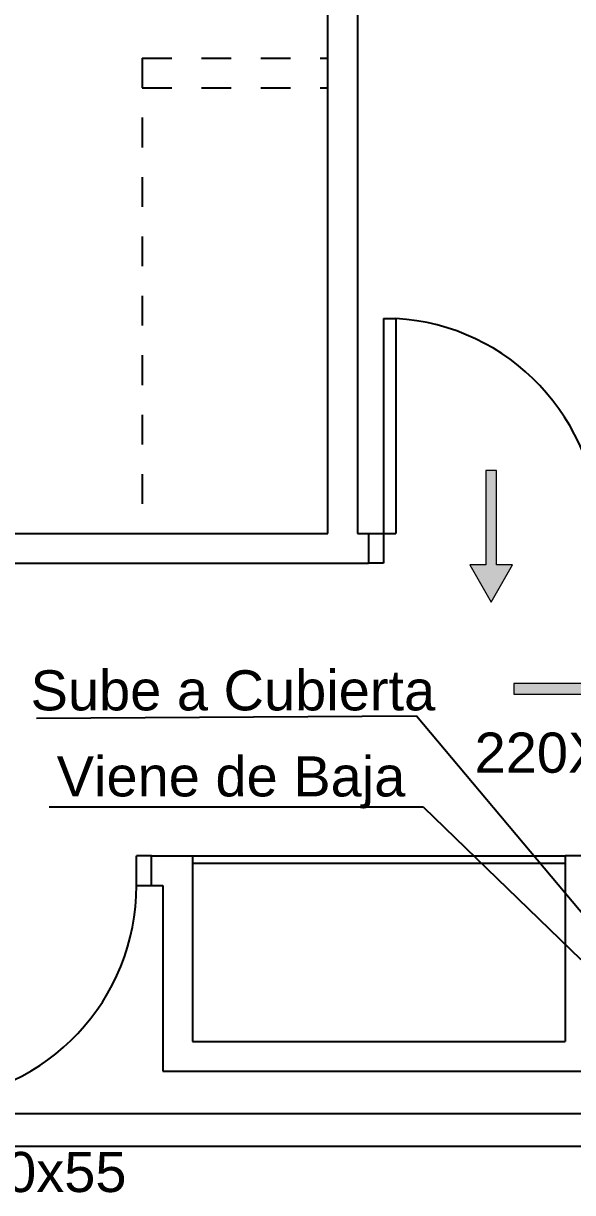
# Model space of a CAD drawing. Header units: millimetres. Extents: x 441156 to 441876, y 4514765 to 4515211.
# Drawn here: x 441345.782 to 441347.632, y 4515146.729 to 4515150.665 of the extents above; entities that cross this region are included whole.
import ezdxf

# ---------------------------------------------------------------- set-up
doc = ezdxf.new("R2010")
doc.units = ezdxf.units.MM
doc.linetypes.add('RAYITAS', pattern=[0.375, 0.25, -0.125])
for name, color, linetype in [('01_mono PRIMERA', 2, 'Continuous'), ('01_proyección', 4, 'RAYITAS'), ('01_textos', 7, 'Continuous'), ('Instalaciones_ventilación_texto', 7, 'Continuous')]:
    doc.layers.add(name, color=color, linetype=linetype)
doc.layers.add('Instalaciones_ventilación_extracción', color=86, linetype='Continuous', lineweight=25)
doc.styles.add('NIEVES2', font='sanss___.ttf')

# ---------------------------------------------------------------- blocks, each defined once
blk = doc.blocks.new('A$C065C7C63')
at = {"layer": '01_mono PRIMERA', "color": 254}
for p, q in [((14.4322, 12.8, 0), (14.4322, 9.415, 0)), ((14.3322, 9.415, 0), (14.3322, 12.075, 0)), ((14.5202, 10.1388, 0), (14.5616, 10.1388, 0)), ((14.5202, 10.1388, 0), (14.5202, 9.315, 0)), ((14.5616, 10.1388, 0), (14.5616, 9.415, 0)), ((13.2309, 9.415, 0), (14.3322, 9.415, 0)), ((14.4322, 9.415, 0), (14.4702, 9.415, 0)), ((14.4702, 9.415, 0), (14.4702, 9.315, 0)), ((14.4702, 9.415, 0), (14.5616, 9.415, 0)), ((13.2309, 9.315, 0), (14.4702, 9.315, 0)), ((14.5202, 9.315, 0), (14.4702, 9.315, 0)), ((13.7385, 8.33, 0), (13.6885, 8.33, 0)), ((13.6885, 8.23, 0), (13.6885, 8.33, 0)), ((13.7385, 8.33, 0), (13.8772, 8.33, 0)), ((13.7385, 8.23, 0), (13.7385, 8.33, 0)), ((13.8772, 8.33, -0.0001), (13.8772, 7.705, 0)), ((13.8774, 8.33, 0), (15.1322, 8.33, 0)), ((15.3322, 8.33, 0), (15.1322, 8.33, 0)), ((15.1322, 8.33, 0), (15.1322, 7.705, 0)), ((13.8774, 8.305, 0), (15.1322, 8.305, 0)), ((13.6885, 8.23, 0), (13.7385, 8.23, 0)), ((13.7385, 8.23, 0), (13.7772, 8.23, 0)), ((13.7772, 8.23, -0.0001), (13.7772, 7.605, 0)), ((13.8774, 7.705, 0), (15.1322, 7.705, 0)), ((13.7774, 7.605, 0), (17.4072, 7.605, 0))]:
    blk.add_line(p, q, dxfattribs=at)
for centre, start, end in [((14.5202, 9.415, 0), 0, 86.7242), ((12.9635, 8.23, 0), 273.2758, 360)]:
    blk.add_arc(centre, 0.725, start, end, dxfattribs=at)
at = {"layer": '01_proyección', "color": 120, "ltscale": 0.25}
for p, q in [((13.7072, 11.015, 0), (14.3322, 11.015, 0)), ((13.7072, 11.015, 0), (13.7072, 9.43, 0)), ((13.7072, 10.915, 0), (14.3322, 10.915, 0))]:
    blk.add_line(p, q, dxfattribs=at)

msp = doc.modelspace()

# ---------------------------------------------------------------- hatches: boundary and pattern name
at = {"layer": 'Instalaciones_ventilación_texto', "lineweight": 0}
for points in [[(441347.34009165, 4515149.16056054), (441347.34002833, 4515148.84244152), (441347.2862112, 4515148.84245224), (441347.35794238, 4515148.71686466), (441347.42972354, 4515148.84242367), (441347.37590641, 4515148.84243438), (441347.37596973, 4515149.1605534)], [(441347.43464455, 4515148.40740063), (441347.75276357, 4515148.40733731), (441347.75275286, 4515148.35352019), (441347.87834043, 4515148.42525136), (441347.75278142, 4515148.49703252), (441347.75277071, 4515148.4432154), (441347.43465169, 4515148.44327871)]]:
    msp.add_hatch(color=10, dxfattribs=at).paths.add_polyline_path(points)

# ---------------------------------------------------------------- linework, layer by layer
at = {"layer": '01_textos'}
for p, q in [((441347.10698761, 4515148.33315683, -0.00000053), (441345.82664202, 4515148.32508861, -0.00000053)), ((441347.78104535, 4515147.52921443, -0.00000053), (441347.10698761, 4515148.33315683, -0.00000053)), ((441347.12965259, 4515148.02704009, -0.00000053), (441345.86903508, 4515148.02704009, -0.00000053)), ((441347.12965259, 4515148.02704009, -0.00000053), (441347.66002632, 4515147.51333549, -0.00000053))]:
    msp.add_line(p, q, dxfattribs=at)
at = {"layer": 'Instalaciones_ventilación_extracción'}
for p, q in [((441348.71251237, 4515146.99432671, -0.00000077), (441342.97249401, 4515146.99432671, -0.00000077)), ((441348.71251237, 4515146.88432671, -0.00000077), (441342.97249401, 4515146.88432671, -0.00000077))]:
    msp.add_line(p, q, dxfattribs=at)
at = {"layer": 'Instalaciones_ventilación_texto', "color": 10, "lineweight": 0}
for points in [[(441347.34009165, 4515149.16056054), (441347.34002833, 4515148.84244152), (441347.2862112, 4515148.84245224), (441347.35794238, 4515148.71686466), (441347.42972354, 4515148.84242367), (441347.37590641, 4515148.84243438), (441347.37596973, 4515149.1605534)], [(441347.43464455, 4515148.40740063), (441347.75276357, 4515148.40733731), (441347.75275286, 4515148.35352019), (441347.87834043, 4515148.42525136), (441347.75278142, 4515148.49703252), (441347.75277071, 4515148.4432154), (441347.43465169, 4515148.44327871)]]:
    msp.add_lwpolyline(points, close=True, dxfattribs=at)

# ---------------------------------------------------------------- block references
at = {"layer": '01_mono PRIMERA'}
msp.add_blockref('A$C065C7C63', (441332.47527523, 4515139.53285721), dxfattribs=at)

# ---------------------------------------------------------------- texts
at = {"layer": '01_textos', "style": 'NIEVES2'}
for s, rotation, p in [('Sube a Cubierta', 0.00000008, (441345.80674121, 4515148.35242473, -0.00000053)), ('220X55', 359.99999992, (441347.30230468, 4515148.14276331)), ('Viene de Baja', 0.00000008, (441345.89477958, 4515148.06279131, -0.00000053)), ('110x55', 0.00000008, (441345.51125005, 4515146.73097142, -0.00000077))]:
    msp.add_text(s, height=0.135, rotation=rotation, dxfattribs=at).set_placement(p)

doc.saveas('drawing.dxf')
